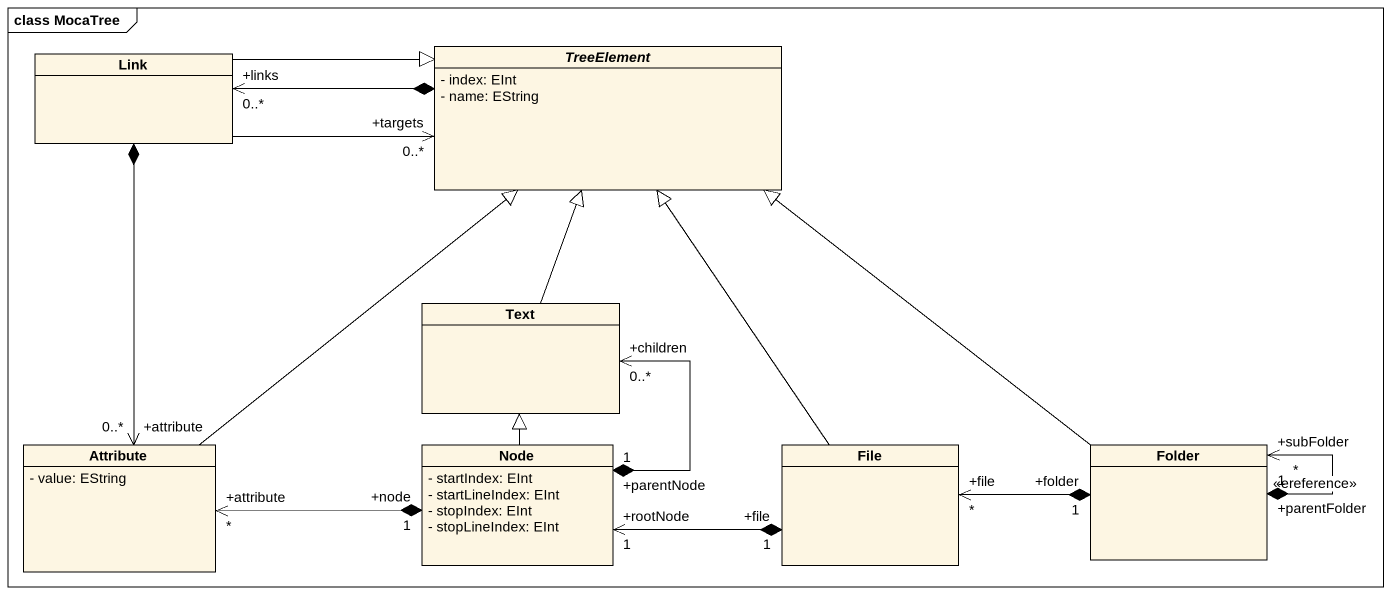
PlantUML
@startuml
mainframe class MocaTree
hide circle
hide empty members
skinparam classAttributeIconSize 0
class Link
abstract class TreeElement {
  - index: EInt
  - name: EString
}
class Text
class Attribute {
  - value: EString
}
class "Node" as Node_ {
  - startIndex: EInt
  - startLineIndex: EInt
  - stopIndex: EInt
  - stopLineIndex: EInt
}
class "File" as File_
class "Folder" as Folder_
Link -right-> "+targets\n0..*" TreeElement
Link -right-|> TreeElement
Link *--> "+attribute\n0..*" Attribute
TreeElement *-left-> "+links\n0..*" Link
Text -up-|> TreeElement
Attribute -up-|> TreeElement
Node_ "+parentNode\n1" *-up-> "+children\n0..*" Text
Node_ -up-|> Text
Node_ "+node\n1" *-left-> "+attribute\n*" Attribute
File_ -up-|> TreeElement
File_ "+file\n1" *-left-> "+rootNode\n1" Node_
Folder_ -up-|> TreeElement
Folder_ "+folder\n1" *-left-> "+file\n*" File_
Folder_ "+parentFolder\n1" *--> "+subFolder\n*" Folder_ : <<ereference>>
@enduml
